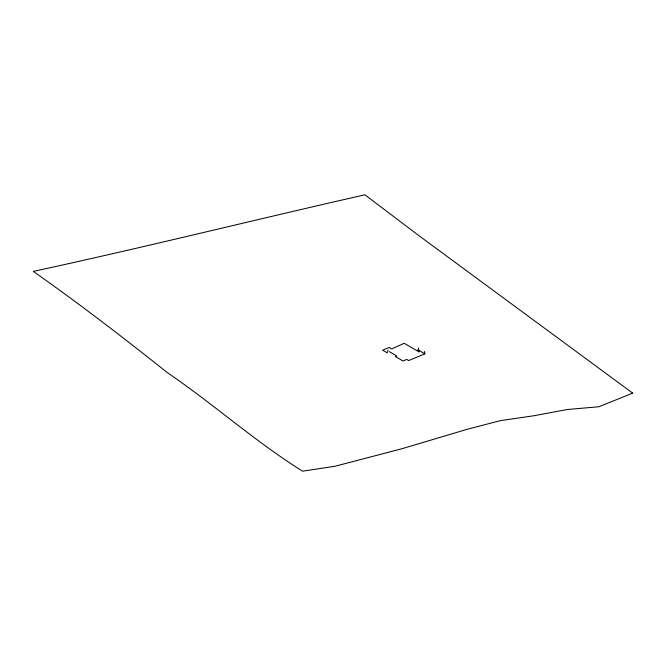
<?xml version="1.0" encoding="UTF-8"?>
<svg xmlns="http://www.w3.org/2000/svg" width="666" height="666" viewBox="0 0 666 666"><rect width="100%" height="100%" fill="white"/><g stroke="black" fill="none" stroke-linecap="round" stroke-linejoin="round"><path stroke-width="1" d="M388.12 350.291L387.212 352.855L382.642 350.191L389.21 347.477L391.666 348.909L404.212 343.281L418.914 351.848L418.39 347.977M424.375 351.44L424.9 353.846L408.633 360.556L406.71 359.432L402.98 360.972L395.438 356.568L396.819 356.002L389.402 351.673M417.749 349.675L424.9 353.846M417.882 350.499L418.914 351.848M632.7 393.131L598.876 406.768L567.199 409.515L533.782 415.767L500.333 420.662L467.69 429.145L401.873 448.759L335.006 466.25L302.555 471.187C255.12 441.516 213.386 403.979 167.208 372.535C123.451 337.67 79.079 303.579 33.3 271.387C144.197 247.444 254.262 219.847 364.91 194.813L418.648 235.464L632.7 393.131"/></g></svg>
